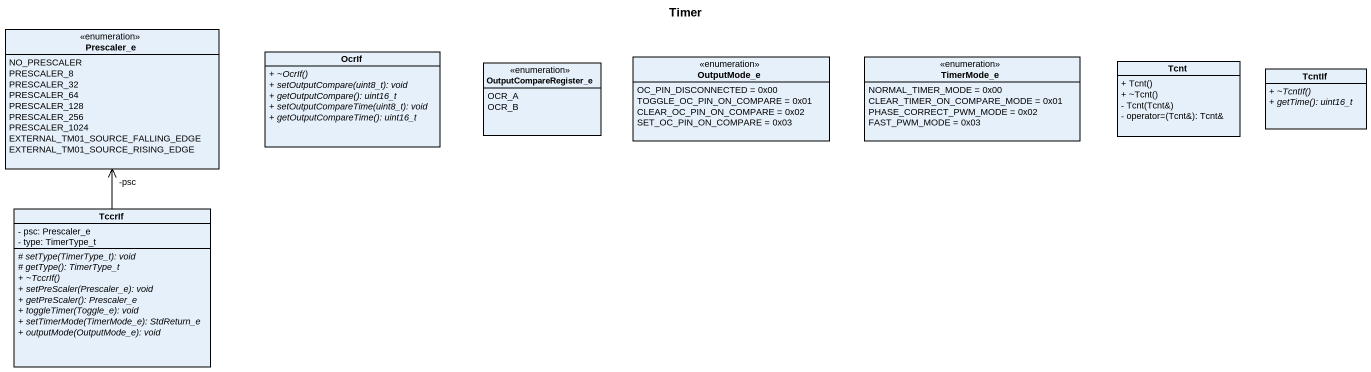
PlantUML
@startuml
title Timer
hide circle
hide empty members
skinparam classAttributeIconSize 0
enum Prescaler_e {
  NO_PRESCALER
  PRESCALER_8
  PRESCALER_32
  PRESCALER_64
  PRESCALER_128
  PRESCALER_256
  PRESCALER_1024
  EXTERNAL_TM01_SOURCE_FALLING_EDGE
  EXTERNAL_TM01_SOURCE_RISING_EDGE
}
class OcrIf {
  {abstract} + ~OcrIf()
  {abstract} + setOutputCompare(uint8_t): void
  {abstract} + getOutputCompare(): uint16_t
  {abstract} + setOutputCompareTime(uint8_t): void
  {abstract} + getOutputCompareTime(): uint16_t
}
enum OutputCompareRegister_e {
  OCR_A
  OCR_B
}
enum OutputMode_e {
  OC_PIN_DISCONNECTED = 0x00
  TOGGLE_OC_PIN_ON_COMPARE = 0x01
  CLEAR_OC_PIN_ON_COMPARE = 0x02
  SET_OC_PIN_ON_COMPARE = 0x03
}
enum TimerMode_e {
  NORMAL_TIMER_MODE = 0x00
  CLEAR_TIMER_ON_COMPARE_MODE = 0x01
  PHASE_CORRECT_PWM_MODE = 0x02
  FAST_PWM_MODE = 0x03
}
class Tcnt {
  + Tcnt()
  + ~Tcnt()
  - Tcnt(Tcnt&)
  - operator=(Tcnt&): Tcnt&
}
class TcntIf {
  {abstract} + ~TcntIf()
  {abstract} + getTime(): uint16_t
}
class TccrIf {
  - psc: Prescaler_e
  - type: TimerType_t
  {abstract} # setType(TimerType_t): void
  {abstract} # getType(): TimerType_t
  {abstract} + ~TccrIf()
  {abstract} + setPreScaler(Prescaler_e): void
  {abstract} + getPreScaler(): Prescaler_e
  {abstract} + toggleTimer(Toggle_e): void
  {abstract} + setTimerMode(TimerMode_e): StdReturn_e
  {abstract} + outputMode(OutputMode_e): void
}
TccrIf -up-> "-psc" Prescaler_e
@enduml
